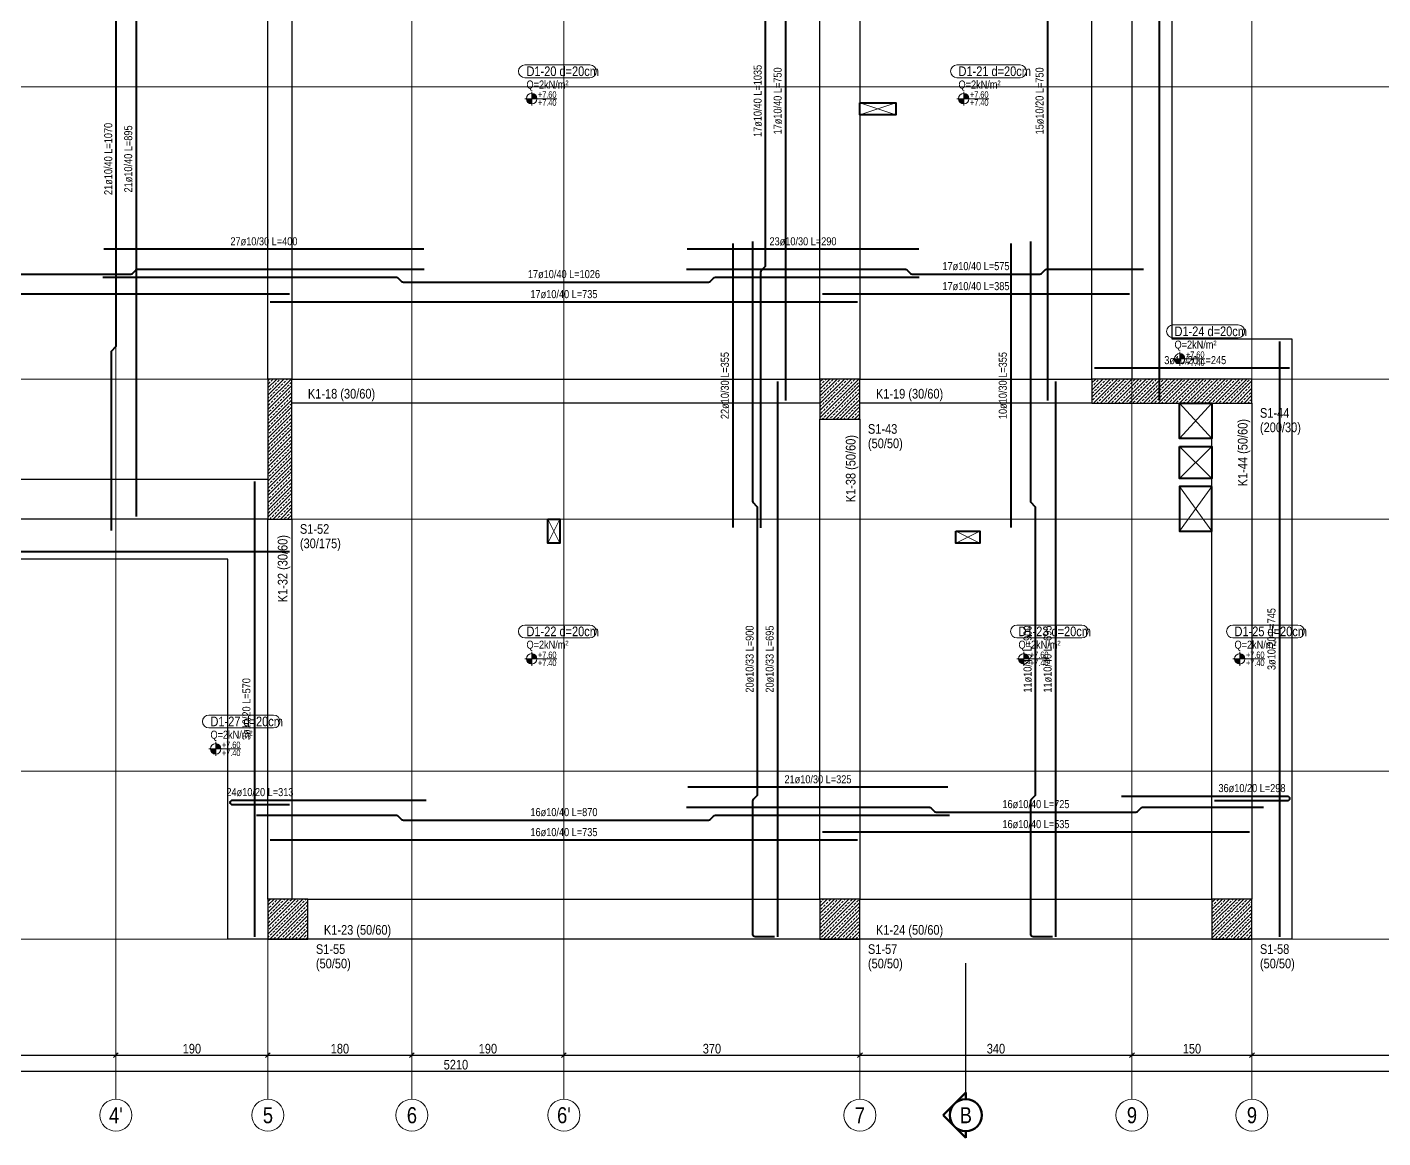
# Model space of a CAD drawing. Header units: millimetres. Extents: x 3025 to 8958, y 626 to 3949.
# Drawn here: x 5569 to 7264, y 626 to 2014 of the extents above; entities that cross this region are included whole.
import ezdxf
from ezdxf.enums import TextEntityAlignment as Align

# ---------------------------------------------------------------- set-up
doc = ezdxf.new("R2010")
doc.units = ezdxf.units.MM
doc.linetypes.add('DASHED', pattern=[0.75, 0.5, -0.25])
for name, color, linetype, lineweight in [('AKS BALONU (BEYKENT)', 7, 'Continuous', 20), ('AKS CIZGISI (BEYKENT)', 252, 'DASHED', 20), ('AKS OLCU (BEYKENT)', 200, 'Continuous', 20), ('AKS YAZISI (BEYKENT)', 3, 'Continuous', 20), ('CIZGI (BEYKENT)', 1, 'Continuous', 20), ('DONATI (BEYKENT)', 4, 'Continuous', 40), ('DONATI YAZISI (BEYKENT)', 3, 'Continuous', 20), ('DOSEME ISMI (BEYKENT)', 9, 'Continuous', 20), ('DOSEME PAFTA (BEYKENT)', 3, 'Continuous', 20), ('DOSEME SINIRI (BEYKENT)', 71, 'Continuous', 30), ('KALIP BOSLUK (BEYKENT)', 30, 'Continuous', 25), ('KESIT (BEYKENT)', 151, 'Continuous', 25), ('KESIT ISMI (BEYKENT)', 6, 'Continuous', 20), ('KIRIS (BEYKENT)', 2, 'Continuous', 30), ('KIRIS ISMI (BEYKENT)', 40, 'Continuous', 20), ('KOLON (BEYKENT)', 3, 'Continuous', 30), ('KOLON ISMI (BEYKENT)', 91, 'Continuous', 20), ('KOT CIZGISI (BEYKENT)', 7, 'Continuous', 20), ('KOT YAZI (BEYKENT)', 7, 'Continuous', 20), ('TARAMA (BEYKENT)', 252, 'Continuous', 20), ('YUK YAZISI (BEYKENT)', 140, 'Continuous', 20)]:
    doc.layers.add(name, color=color, linetype=linetype, lineweight=lineweight)
doc.styles.add('DONATI YAZISI (BEYKENT)', font='')
doc.styles.add('YAZI (BEYKENT)', font='')
doc.styles.get('DONATI YAZISI (BEYKENT)').set_extended_font_data('Bahnschrift Light Condensed')
doc.styles.get('YAZI (BEYKENT)').set_extended_font_data('Bahnschrift Light Condensed')
doc.dimstyles.new('AKS_OLCU', dxfattribs={"dimtxt": 12, "dimasz": 3, "dimexe": 0.18, "dimexo": 3, "dimgap": 2, "dimtad": 1, "dimdec": 0, "dimrnd": 0.5, "dimzin": 12, "dimdsep": 46, "dimtxsty": 'YAZI (BEYKENT)', "dimtsz": 3, "dimcen": 0.09, "dimclrt": 7, "dimadec": 0, "dimazin": 0, "dimtfac": 1, "dimtdec": 4, "dimtix": 1, "dimtmove": 0, "dimatfit": 3, "dimfxl": 1, "dimtolj": 1, "dimtzin": 0, "dimarcsym": 0})
pattern_1 = [(45, (-54321.9005, -11778.6644), (-4.49012806, 4.49012806), []), (45, (-54317.4104, -11778.6644), (-4.49012806, 4.49012806), [3.175, -1.5875])]

# ---------------------------------------------------------------- blocks, each defined once
blk = doc.blocks.new('*D157')
at = {"layer": 'AKS OLCU (BEYKENT)', "color": 0, "lineweight": -2, "transparency": 16777216}
for p, q in [((3496.9, 706.2), (3502.9, 712.2)), ((3499.9, 712.2), (3499.9, 709.3)), ((8706.9, 706.2), (8712.9, 712.2)), ((8709.9, 712.2), (8709.9, 709.3)), ((3499.9, 709.2), (8709.9, 709.2))]:
    blk.add_line(p, q, dxfattribs=at)
at = {"layer": 'Defpoints', "color": 0, "transparency": 16777216}
for p in [(3499.9, 709.2), (8709.9, 709.2), (8709.9, 709.2)]:
    blk.add_point(p, dxfattribs=at)
at = {"layer": 'AKS OLCU (BEYKENT)', "color": 7, "transparency": 16777216, "insert": (6104.9, 717.3), "char_height": 12, "attachment_point": 5, "style": 'YAZI (BEYKENT)'}
blk.add_mtext('\\A1;5210', dxfattribs=at)
blk = doc.blocks.new('*D161')
at = {"layer": 'AKS OLCU (BEYKENT)', "color": 0, "lineweight": -2, "transparency": 16777216}
for p, q in [((5021.9, 726.2), (5027.9, 732.2)), ((5024.9, 732.2), (5024.9, 729.3)), ((5024.9, 729.2), (5679.9, 729.2)), ((5676.9, 726.2), (5682.9, 732.2)), ((5679.9, 732.2), (5679.9, 729.3))]:
    blk.add_line(p, q, dxfattribs=at)
at = {"layer": 'Defpoints', "color": 0, "transparency": 16777216}
for p in [(5024.9, 729.2), (5679.9, 729.2), (5679.9, 729.2)]:
    blk.add_point(p, dxfattribs=at)
at = {"layer": 'AKS OLCU (BEYKENT)', "color": 7, "transparency": 16777216, "insert": (5352.4, 737.2), "char_height": 12, "attachment_point": 5, "style": 'YAZI (BEYKENT)'}
blk.add_mtext('\\A1;655', dxfattribs=at)
blk = doc.blocks.new('*D162')
at = {"layer": 'AKS OLCU (BEYKENT)', "color": 0, "lineweight": -2, "transparency": 16777216}
for p, q in [((5676.9, 726.2), (5682.9, 732.2)), ((5679.9, 732.2), (5679.9, 729.3)), ((5679.9, 729.2), (5869.9, 729.2)), ((5866.9, 726.2), (5872.9, 732.2)), ((5869.9, 732.2), (5869.9, 729.3))]:
    blk.add_line(p, q, dxfattribs=at)
at = {"layer": 'Defpoints', "color": 0, "transparency": 16777216}
for p in [(5679.9, 729.2), (5869.9, 729.2), (5869.9, 729.2)]:
    blk.add_point(p, dxfattribs=at)
at = {"layer": 'AKS OLCU (BEYKENT)', "color": 7, "transparency": 16777216, "insert": (5774.9, 737.3), "char_height": 12, "attachment_point": 5, "style": 'YAZI (BEYKENT)'}
blk.add_mtext('\\A1;190', dxfattribs=at)
blk = doc.blocks.new('*D163')
at = {"layer": 'AKS OLCU (BEYKENT)', "color": 0, "lineweight": -2, "transparency": 16777216}
for p, q in [((5866.9, 726.2), (5872.9, 732.2)), ((5869.9, 732.2), (5869.9, 729.3)), ((5869.9, 729.2), (6049.9, 729.2)), ((6046.9, 726.2), (6052.9, 732.2)), ((6049.9, 732.2), (6049.9, 729.3))]:
    blk.add_line(p, q, dxfattribs=at)
at = {"layer": 'Defpoints', "color": 0, "transparency": 16777216}
for p in [(5869.9, 729.2), (6049.9, 729.2), (6049.9, 729.2)]:
    blk.add_point(p, dxfattribs=at)
at = {"layer": 'AKS OLCU (BEYKENT)', "color": 7, "transparency": 16777216, "insert": (5959.9, 737.3), "char_height": 12, "attachment_point": 5, "style": 'YAZI (BEYKENT)'}
blk.add_mtext('\\A1;180', dxfattribs=at)
blk = doc.blocks.new('*D164')
at = {"layer": 'AKS OLCU (BEYKENT)', "color": 0, "lineweight": -2, "transparency": 16777216}
for p, q in [((6046.9, 726.2), (6052.9, 732.2)), ((6049.9, 732.2), (6049.9, 729.3)), ((6049.9, 729.2), (6239.9, 729.2)), ((6236.9, 726.2), (6242.9, 732.2)), ((6239.9, 732.2), (6239.9, 729.3))]:
    blk.add_line(p, q, dxfattribs=at)
at = {"layer": 'Defpoints', "color": 0, "transparency": 16777216}
for p in [(6049.9, 729.2), (6239.9, 729.2), (6239.9, 729.2)]:
    blk.add_point(p, dxfattribs=at)
at = {"layer": 'AKS OLCU (BEYKENT)', "color": 7, "transparency": 16777216, "insert": (6144.9, 737.3), "char_height": 12, "attachment_point": 5, "style": 'YAZI (BEYKENT)'}
blk.add_mtext('\\A1;190', dxfattribs=at)
blk = doc.blocks.new('*D165')
at = {"layer": 'AKS OLCU (BEYKENT)', "color": 0, "lineweight": -2, "transparency": 16777216}
for p, q in [((6236.9, 726.2), (6242.9, 732.2)), ((6239.9, 732.2), (6239.9, 729.3)), ((6239.9, 729.2), (6609.9, 729.2)), ((6606.9, 726.2), (6612.9, 732.2)), ((6609.9, 732.2), (6609.9, 729.3))]:
    blk.add_line(p, q, dxfattribs=at)
at = {"layer": 'Defpoints', "color": 0, "transparency": 16777216}
for p in [(6239.9, 729.2), (6609.9, 729.2), (6609.9, 729.2)]:
    blk.add_point(p, dxfattribs=at)
at = {"layer": 'AKS OLCU (BEYKENT)', "color": 7, "transparency": 16777216, "insert": (6424.9, 737.3), "char_height": 12, "attachment_point": 5, "style": 'YAZI (BEYKENT)'}
blk.add_mtext('\\A1;370', dxfattribs=at)
blk = doc.blocks.new('*D166')
at = {"layer": 'AKS OLCU (BEYKENT)', "color": 0, "lineweight": -2, "transparency": 16777216}
for p, q in [((6606.9, 726.2), (6612.9, 732.2)), ((6609.9, 732.2), (6609.9, 729.3)), ((6609.9, 729.2), (6949.9, 729.2)), ((6946.9, 726.2), (6952.9, 732.2)), ((6949.9, 732.2), (6949.9, 729.3))]:
    blk.add_line(p, q, dxfattribs=at)
at = {"layer": 'Defpoints', "color": 0, "transparency": 16777216}
for p in [(6609.9, 729.2), (6949.9, 729.2), (6949.9, 729.2)]:
    blk.add_point(p, dxfattribs=at)
at = {"layer": 'AKS OLCU (BEYKENT)', "color": 7, "transparency": 16777216, "insert": (6779.9, 737.3), "char_height": 12, "attachment_point": 5, "style": 'YAZI (BEYKENT)'}
blk.add_mtext('\\A1;340', dxfattribs=at)
blk = doc.blocks.new('*D167')
at = {"layer": 'AKS OLCU (BEYKENT)', "color": 0, "lineweight": -2, "transparency": 16777216}
for p, q in [((6946.9, 726.2), (6952.9, 732.2)), ((6949.9, 732.2), (6949.9, 729.3)), ((6949.9, 729.2), (7099.9, 729.2)), ((7096.9, 726.2), (7102.9, 732.2)), ((7099.9, 732.2), (7099.9, 729.3))]:
    blk.add_line(p, q, dxfattribs=at)
at = {"layer": 'Defpoints', "color": 0, "transparency": 16777216}
for p in [(6949.9, 729.2), (7099.9, 729.2), (7099.9, 729.2)]:
    blk.add_point(p, dxfattribs=at)
at = {"layer": 'AKS OLCU (BEYKENT)', "color": 7, "transparency": 16777216, "insert": (7024.9, 737.3), "char_height": 12, "attachment_point": 5, "style": 'YAZI (BEYKENT)'}
blk.add_mtext('\\A1;150', dxfattribs=at)
blk = doc.blocks.new('*D168')
at = {"layer": 'AKS OLCU (BEYKENT)', "color": 0, "lineweight": -2, "transparency": 16777216}
for p, q in [((7096.9, 726.2), (7102.9, 732.2)), ((7099.9, 732.2), (7099.9, 729.3)), ((7099.9, 729.2), (7574.9, 729.2)), ((7571.9, 726.2), (7577.9, 732.2)), ((7574.9, 732.2), (7574.9, 729.3))]:
    blk.add_line(p, q, dxfattribs=at)
at = {"layer": 'Defpoints', "color": 0, "transparency": 16777216}
for p in [(7099.9, 729.2), (7574.9, 729.2), (7574.9, 729.2)]:
    blk.add_point(p, dxfattribs=at)
at = {"layer": 'AKS OLCU (BEYKENT)', "color": 7, "transparency": 16777216, "insert": (7337.4, 737.2), "char_height": 12, "attachment_point": 5, "style": 'YAZI (BEYKENT)'}
blk.add_mtext('\\A1;475', dxfattribs=at)

msp = doc.modelspace()

# ---------------------------------------------------------------- hatches: boundary and pattern name
at = {"layer": 'KOT CIZGISI (BEYKENT)', "true_color": 0x000000}
h = msp.add_hatch(color=18, dxfattribs=at)
h.dxf.hatch_style = 1
h.paths.add_polyline_path([(6199.6, 1924.5), (6193.1, 1924.5, 0.414214), (6199.6, 1918)])
h = msp.add_hatch(color=18, dxfattribs=at)
h.dxf.hatch_style = 1
h.paths.add_polyline_path([(6199.6, 1931), (6199.6, 1924.5), (6206.2, 1924.5, 0.414214)])
h = msp.add_hatch(color=18, dxfattribs=at)
h.dxf.hatch_style = 1
h.paths.add_polyline_path([(6739.6, 1924.5), (6733.1, 1924.5, 0.414214), (6739.6, 1918)])
h = msp.add_hatch(color=18, dxfattribs=at)
h.dxf.hatch_style = 1
h.paths.add_polyline_path([(6739.6, 1931), (6739.6, 1924.5), (6746.2, 1924.5, 0.414214)])
h = msp.add_hatch(color=18, dxfattribs=at)
h.dxf.hatch_style = 1
h.paths.add_polyline_path([(7009.6, 1599.5), (7003.1, 1599.5, 0.414214), (7009.6, 1593)])
h = msp.add_hatch(color=18, dxfattribs=at)
h.dxf.hatch_style = 1
h.paths.add_polyline_path([(7009.6, 1606), (7009.6, 1599.5), (7016.2, 1599.5, 0.414214)])
h = msp.add_hatch(color=18, dxfattribs=at)
h.dxf.hatch_style = 1
h.paths.add_polyline_path([(6199.6, 1224.5), (6193.1, 1224.5, 0.414214), (6199.6, 1218)])
h = msp.add_hatch(color=18, dxfattribs=at)
h.dxf.hatch_style = 1
h.paths.add_polyline_path([(6199.6, 1231), (6199.6, 1224.5), (6206.2, 1224.5, 0.414214)])
h = msp.add_hatch(color=18, dxfattribs=at)
h.dxf.hatch_style = 1
h.paths.add_polyline_path([(6814.6, 1224.5), (6808.1, 1224.5, 0.414214), (6814.6, 1218)])
h = msp.add_hatch(color=18, dxfattribs=at)
h.dxf.hatch_style = 1
h.paths.add_polyline_path([(6814.6, 1231), (6814.6, 1224.5), (6821.2, 1224.5, 0.414214)])
h = msp.add_hatch(color=18, dxfattribs=at)
h.dxf.hatch_style = 1
h.paths.add_polyline_path([(7084.6, 1224.5), (7078.1, 1224.5, 0.414214), (7084.6, 1218)])
h = msp.add_hatch(color=18, dxfattribs=at)
h.dxf.hatch_style = 1
h.paths.add_polyline_path([(7084.6, 1231), (7084.6, 1224.5), (7091.2, 1224.5, 0.414214)])
h = msp.add_hatch(color=18, dxfattribs=at)
h.dxf.hatch_style = 1
h.paths.add_polyline_path([(5804.6, 1118.5), (5804.6, 1112), (5811.2, 1112, 0.414214)])
h = msp.add_hatch(color=18, dxfattribs=at)
h.dxf.hatch_style = 1
h.paths.add_polyline_path([(5804.6, 1112), (5798.1, 1112, 0.414214), (5804.6, 1105.5)])
at = {"layer": 'TARAMA (BEYKENT)'}
h = msp.add_hatch(dxfattribs=at)
h.set_pattern_fill('ANSI33', color=256, style=0)
h.set_pattern_definition(pattern_1)
h.paths.add_polyline_path([(5869.9, 1399.2), (5899.9, 1399.2), (5899.9, 1574.2), (5869.9, 1574.2)], flags=16)
h = msp.add_hatch(dxfattribs=at)
h.set_pattern_fill('ANSI33', color=256, style=0)
h.set_pattern_definition(pattern_1)
h.paths.add_polyline_path([(6559.9, 1524.2), (6609.9, 1524.2), (6609.9, 1574.2), (6559.9, 1574.2)], flags=16)
h = msp.add_hatch(dxfattribs=at)
h.set_pattern_fill('ANSI33', color=256, style=0)
h.set_pattern_definition(pattern_1)
h.paths.add_polyline_path([(6899.9, 1544.2), (7099.9, 1544.2), (7099.9, 1574.2), (6899.9, 1574.2)], flags=16)
h = msp.add_hatch(dxfattribs=at)
h.set_pattern_fill('ANSI33', color=256, style=0)
h.set_pattern_definition(pattern_1)
h.paths.add_polyline_path([(5869.9, 874.2), (5919.9, 874.2), (5919.9, 924.2), (5869.9, 924.2)], flags=16)
h = msp.add_hatch(dxfattribs=at)
h.set_pattern_fill('ANSI33', color=256, style=0)
h.set_pattern_definition(pattern_1)
h.paths.add_polyline_path([(6559.9, 874.2), (6609.9, 874.2), (6609.9, 924.2), (6559.9, 924.2)], flags=16)
h = msp.add_hatch(dxfattribs=at)
h.set_pattern_fill('ANSI33', color=256, style=0)
h.set_pattern_definition(pattern_1)
h.paths.add_polyline_path([(7049.9, 874.2), (7099.9, 874.2), (7099.9, 924.2), (7049.9, 924.2)], flags=16)

# ---------------------------------------------------------------- linework, layer by layer
at = {"layer": 'AKS BALONU (BEYKENT)'}
for centre in [(5679.9, 654.2), (5869.9, 654.2), (6049.9, 654.2), (6239.9, 654.2), (6609.9, 654.2), (6949.9, 654.2), (7099.9, 654.2)]:
    msp.add_circle(centre, 20, dxfattribs=at)
at = {"layer": 'AKS CIZGISI (BEYKENT)'}
for p, q in [((5679.9, 674.2), (5679.9, 3674.2)), ((5869.9, 674.2), (5869.9, 3674.2)), ((6049.9, 674.2), (6049.9, 3674.2)), ((6239.9, 674.2), (6239.9, 3674.2)), ((6609.9, 674.2), (6609.9, 3674.2)), ((6949.9, 674.2), (6949.9, 3674.2)), ((7099.9, 674.2), (7099.9, 3674.2)), ((3299.9, 1939.2), (8909.9, 1939.2)), ((3299.9, 1574.2), (8909.9, 1574.2)), ((3299.9, 1399.2), (8909.9, 1399.2)), ((3299.9, 1084.2), (8909.9, 1084.2)), ((3299.9, 874.2), (8909.9, 874.2))]:
    msp.add_line(p, q, dxfattribs=at)
at = {"layer": 'CIZGI (BEYKENT)'}
for p, q in [((6609.9, 1904.2), (6654.9, 1919.2)), ((6609.9, 1919.2), (6654.9, 1904.2)), ((7009.5, 1544.2), (7049.9, 1500)), ((7009.5, 1500), (7049.9, 1544.2)), ((7009.5, 1450), (7049.9, 1490)), ((7009.5, 1490), (7049.9, 1450)), ((7009.5, 1384.2), (7049.9, 1440)), ((7009.5, 1440), (7049.9, 1384.2)), ((6219.9, 1369.2), (6234.9, 1399.2)), ((6219.9, 1399.2), (6234.9, 1369.2)), ((6729.9, 1369.2), (6759.9, 1384.2)), ((6729.9, 1384.2), (6759.9, 1369.2))]:
    msp.add_line(p, q, dxfattribs=at)
at = {"layer": 'DONATI (BEYKENT)'}
for points in [[(6984.1, 2801.2), (6984.1, 1547.2)], [(5705.3, 2296.2), (5705.3, 1402.2)], [(6517, 2296.2), (6517, 1547.2)], [(6844.4, 2296.2), (6844.4, 1547.2)], [(6064.9, 1736.3), (5664.9, 1736.3)], [(6683.4, 1736.3), (6393.9, 1736.3)], [(6451, 1743.4), (6451, 1388.7)], [(6798.4, 1743.4), (6798.4, 1388.7)], [(5896.9, 1680.3), (5002.9, 1680.3)], [(6946.9, 1680.3), (6562.9, 1680.3)], [(6606.9, 1670.3), (5872.9, 1670.3)], [(7134.3, 1621.2), (7134.3, 877.2)], [(7146.9, 1587.8), (6902.9, 1587.8)], [(6507, 1571.2), (6507, 877.2)], [(6854.4, 1571.2), (6854.4, 877.2)], [(5853, 1446.2), (5853, 877.2)], [(5896.9, 1358.4), (4728.7, 1358.4)], [(6719.9, 1064), (6394.9, 1064)], [(7096.9, 1008), (6562.9, 1008)], [(6606.9, 998), (5872.9, 998)]]:
    msp.add_lwpolyline(points, dxfattribs=at)
for points in [[(5674.3, 1384.9), (5674.3, 1607.9, -0.198912), (5675.2, 1610), (5679.4, 1614.3, 0.198912), (5680.3, 1616.4), (5680.3, 2081.9, 0.198912), (5679.4, 2084), (5675.2, 2088.3, -0.198912), (5674.3, 2090.4), (5674.3, 2451.2)], [(6486, 1388.2), (6486, 1707.9, -0.198912), (6486.9, 1710), (6491.1, 1714.3, 0.198912), (6492, 1716.4), (6492, 2106.9, 0.198912), (6491.1, 2109), (6486.9, 2113.3, -0.198912), (6486, 2115.4), (6486, 2418.9)], [(6503.2, 877.2), (6479, 877.2, -0.414214), (6476, 880.2), (6476, 1046.9, -0.198912), (6476.9, 1049), (6481.1, 1053.3, 0.198912), (6482, 1055.4), (6482, 1412.9, 0.198912), (6481.1, 1415), (6476.9, 1419.3, -0.198912), (6476, 1421.4), (6476, 1745.9)], [(6850.6, 877.2), (6826.4, 877.2, -0.414214), (6823.4, 880.2), (6823.4, 1046.9, -0.198912), (6824.3, 1049), (6828.6, 1053.3, 0.198912), (6829.4, 1055.4), (6829.4, 1412.9, 0.198912), (6828.6, 1415), (6824.3, 1419.3, -0.198912), (6823.4, 1421.4), (6823.4, 1745.9)], [(4849.4, 1711.3), (5212.7, 1711.3, -0.198912), (5214.8, 1710.4), (5219, 1706.2, 0.198912), (5221.2, 1705.3), (5698.7, 1705.3, 0.198912), (5700.8, 1706.2), (5705, 1710.4, -0.198912), (5707.2, 1711.3), (6065.4, 1711.3)], [(5663.4, 1701.3), (6030.7, 1701.3, -0.198912), (6032.8, 1700.4), (6037, 1696.2, 0.198912), (6039.2, 1695.3), (6420.7, 1695.3, 0.198912), (6422.8, 1696.2), (6427, 1700.4, -0.198912), (6429.2, 1701.3), (6683.9, 1701.3)], [(6392.9, 1711.3), (6666.7, 1711.3, -0.198912), (6668.8, 1710.4), (6673, 1706.2, 0.198912), (6675.2, 1705.3), (6834.7, 1705.3, 0.198912), (6836.8, 1706.2), (6841, 1710.4, -0.198912), (6843.2, 1711.3), (6964.2, 1711.3)], [(6936.9, 1053), (7143.9, 1053, -0.414214), (7146.9, 1050), (7146.9, 1050, -0.414214), (7143.9, 1047), (7052.9, 1047)], [(5896.9, 1042), (5825.9, 1042, -0.414214), (5822.9, 1045), (5822.9, 1045, -0.414214), (5825.9, 1048), (6067.9, 1048)], [(6392.9, 1039), (6696.7, 1039, -0.198912), (6698.8, 1038.1), (6703, 1033.8, 0.198912), (6705.2, 1033), (6954.7, 1033, 0.198912), (6956.8, 1033.8), (6961, 1038.1, -0.198912), (6963.2, 1039), (7114.2, 1039)], [(5855.7, 1029), (6030.7, 1029, -0.198912), (6032.8, 1028.1), (6037, 1023.8, 0.198912), (6039.2, 1023), (6420.7, 1023, 0.198912), (6422.8, 1023.8), (6427, 1028.1, -0.198912), (6429.2, 1029), (6721.9, 1029)]]:
    msp.add_lwpolyline(points, format="xyb", dxfattribs=at)
at = {"layer": 'DOSEME PAFTA (BEYKENT)'}
for points in [[(6191.1, 1966.7), (6272.4, 1966.7, -1), (6272.4, 1950.7), (6191.1, 1950.7, -1)], [(6731.1, 1966.7), (6810, 1966.7, -1), (6810, 1950.7), (6731.1, 1950.7, -1)], [(7001.1, 1641.7), (7082.7, 1641.7, -1), (7082.7, 1625.7), (7001.1, 1625.7, -1)], [(6191.1, 1266.7), (6272.2, 1266.7, -1), (6272.2, 1250.7), (6191.1, 1250.7, -1)], [(6806.1, 1266.7), (6887.1, 1266.7, -1), (6887.1, 1250.7), (6806.1, 1250.7, -1)], [(7076.1, 1266.7), (7157.3, 1266.7, -1), (7157.3, 1250.7), (7076.1, 1250.7, -1)], [(5796.1, 1154.2), (5876.9, 1154.2, -1), (5876.9, 1138.2), (5796.1, 1138.2, -1)]]:
    msp.add_lwpolyline(points, format="xyb", close=True, dxfattribs=at)
at = {"layer": 'DOSEME SINIRI (BEYKENT)'}
msp.add_lwpolyline([(5819.9, 874.2), (5819.9, 1349.2), (3499.9, 1349.2), (3499.9, 2999.2), (5819.9, 2999.2), (5819.9, 3474.2), (7149.9, 3474.2), (7149.9, 2724.2), (6999.9, 2724.2), (6999.9, 1624.2), (7149.9, 1624.2), (7149.9, 874.2)], close=True, dxfattribs=at)
at = {"layer": 'KALIP BOSLUK (BEYKENT)', "lineweight": 40}
for points in [[(6609.9, 1919.2), (6654.9, 1919.2), (6654.9, 1904.2), (6609.9, 1904.2)], [(7009.5, 1544.2), (7049.9, 1544.2), (7049.9, 1500), (7009.5, 1500)], [(7009.5, 1490), (7049.9, 1490), (7049.9, 1450), (7009.5, 1450)], [(7049.9, 1440), (7009.5, 1440), (7009.5, 1384.2), (7049.9, 1384.2)], [(6219.9, 1399.2), (6234.9, 1399.2), (6234.9, 1369.2), (6219.9, 1369.2)], [(6729.9, 1384.2), (6759.9, 1384.2), (6759.9, 1369.2), (6729.9, 1369.2)]]:
    msp.add_lwpolyline(points, close=True, dxfattribs=at)
at = {"layer": 'KESIT (BEYKENT)', "linetype": 'DASHED'}
msp.add_lwpolyline([(6742.2, 674.2), (6742.2, 844.2)], dxfattribs=at)
at = {"layer": 'KESIT (BEYKENT)', "lineweight": 60}
for points in [[(6742.2, 682.5), (6713.9, 654.2)], [(6742.2, 674.2), (6742.2, 682.5)], [(6713.9, 654.2), (6742.2, 625.9)], [(6742.2, 625.9), (6742.2, 634.2)]]:
    msp.add_lwpolyline(points, dxfattribs=at)
msp.add_circle((6742.2, 654.2), 20, dxfattribs=at)
at = {"layer": 'KIRIS (BEYKENT)'}
for p, q in [((5869.9, 1574.2), (5869.9, 2249.2)), ((5899.9, 2249.2), (5899.9, 1574.2)), ((6559.9, 1574.2), (6559.9, 2249.2)), ((6609.9, 2249.2), (6609.9, 1574.2)), ((6899.9, 1574.2), (6899.9, 2249.2)), ((6949.9, 2249.2), (6949.9, 1574.2)), ((5899.9, 1574.2), (6559.9, 1574.2)), ((6609.9, 1574.2), (6899.9, 1574.2)), ((6559.9, 1544.2), (5899.9, 1544.2)), ((6899.9, 1544.2), (6609.9, 1544.2)), ((7049.9, 924.2), (7049.9, 1544.2)), ((7099.9, 1544.2), (7099.9, 924.2)), ((6559.9, 924.2), (6559.9, 1524.2)), ((6609.9, 1524.2), (6609.9, 924.2)), ((5049.9, 1449.2), (5869.9, 1449.2)), ((5869.9, 1399.2), (5049.9, 1399.2)), ((5869.9, 924.2), (5869.9, 1399.2)), ((5899.9, 1399.2), (5899.9, 924.2)), ((5919.9, 924.2), (6559.9, 924.2)), ((6609.9, 924.2), (7049.9, 924.2)), ((6559.9, 874.2), (5919.9, 874.2)), ((7049.9, 874.2), (6609.9, 874.2))]:
    msp.add_line(p, q, dxfattribs=at)
at = {"layer": 'KOLON (BEYKENT)'}
for points in [[(5869.9, 1399.2), (5899.9, 1399.2), (5899.9, 1574.2), (5869.9, 1574.2)], [(6559.9, 1524.2), (6609.9, 1524.2), (6609.9, 1574.2), (6559.9, 1574.2)], [(6899.9, 1544.2), (7099.9, 1544.2), (7099.9, 1574.2), (6899.9, 1574.2)], [(5869.9, 874.2), (5919.9, 874.2), (5919.9, 924.2), (5869.9, 924.2)], [(6559.9, 874.2), (6609.9, 874.2), (6609.9, 924.2), (6559.9, 924.2)], [(7049.9, 874.2), (7099.9, 874.2), (7099.9, 924.2), (7049.9, 924.2)]]:
    msp.add_lwpolyline(points, close=True, dxfattribs=at)
at = {"layer": 'KOT CIZGISI (BEYKENT)'}
for p, q in [((6199.6, 1933.2), (6199.6, 1915.8)), ((6739.6, 1933.2), (6739.6, 1915.8)), ((6190.9, 1924.5), (6230.9, 1924.5)), ((6730.9, 1924.5), (6770.9, 1924.5)), ((7000.9, 1599.5), (7040.9, 1599.5)), ((7009.6, 1608.2), (7009.6, 1590.8)), ((6190.9, 1224.5), (6230.9, 1224.5)), ((6199.6, 1233.2), (6199.6, 1215.8)), ((6805.9, 1224.5), (6845.9, 1224.5)), ((6814.6, 1233.2), (6814.6, 1215.8)), ((7075.9, 1224.5), (7115.9, 1224.5)), ((7084.6, 1233.2), (7084.6, 1215.8)), ((5804.6, 1120.7), (5804.6, 1103.3)), ((5795.9, 1112), (5835.9, 1112))]:
    msp.add_line(p, q, dxfattribs=at)
for centre in [(6199.6, 1924.5), (6739.6, 1924.5), (7009.6, 1599.5), (6199.6, 1224.5), (6814.6, 1224.5), (7084.6, 1224.5), (5804.6, 1112)]:
    msp.add_circle(centre, 6.52, dxfattribs=at)

# ---------------------------------------------------------------- texts
at = {"layer": 'AKS YAZISI (BEYKENT)', "style": 'YAZI (BEYKENT)'}
for s, p in [("4'", (5679.9, 654.2)), ('5', (5869.9, 654.2)), ('6', (6049.9, 654.2)), ("6'", (6239.9, 654.2)), ('7', (6609.9, 654.2)), ('9', (6949.9, 654.2)), ('9', (7099.9, 654.2))]:
    msp.add_text(s, height=20, dxfattribs=at).set_placement(p, align=Align.MIDDLE_CENTER)
at = {"layer": 'DONATI YAZISI (BEYKENT)', "style": 'DONATI YAZISI (BEYKENT)'}
for s, p in [('17ø10/40 L=1035', (6482, 1921.7)), ('17ø10/40 L=750', (6507, 1921.7)), ('15ø10/20 L=750', (6834.4, 1921.7)), ('21ø10/40 L=1070', (5670.3, 1849.2)), ('21ø10/40 L=895', (5695.3, 1849.2)), ('22ø10/30 L=355', (6441, 1566)), ('10ø10/30 L=355', (6788.4, 1566)), ('3ø10/20 L=745', (7124.3, 1249.2)), ('20ø10/33 L=900', (6472, 1224.2)), ('20ø10/33 L=695', (6497, 1224.2)), ('11ø10/40 L=900', (6819.4, 1224.2)), ('11ø10/40 L=695', (6844.4, 1224.2)), ('3ø10/20 L=570', (5843, 1161.7))]:
    msp.add_text(s, height=10, rotation=90, dxfattribs=at).set_placement(p, align=Align.MIDDLE_CENTER)
for s, p in [('27ø10/30 L=400', (5864.9, 1746.3)), ('23ø10/30 L=290', (6538.7, 1746.3)), ('17ø10/40 L=575', (6754.9, 1715.3)), ('17ø10/40 L=1026', (6239.9, 1705.3)), ('17ø10/40 L=385', (6754.9, 1690.3)), ('17ø10/40 L=735', (6239.9, 1680.3)), ('3ø10/20 L=245', (7029, 1597.8)), ('21ø10/30 L=325', (6557.4, 1074)), ('36ø10/20 L=298', (7099.9, 1063)), ('24ø10/20 L=313', (5859.9, 1058)), ('16ø10/40 L=870', (6239.9, 1033)), ('16ø10/40 L=725', (6829.9, 1043)), ('16ø10/40 L=535', (6829.9, 1018)), ('16ø10/40 L=735', (6239.9, 1008))]:
    msp.add_text(s, height=10, dxfattribs=at).set_placement(p, align=Align.MIDDLE_CENTER)
at = {"layer": 'DOSEME ISMI (BEYKENT)', "style": 'YAZI (BEYKENT)'}
for s, p in [('D1-20 d=20cm', (6193.1, 1949.2)), ('D1-21 d=20cm', (6733.1, 1949.2)), ('D1-24 d=20cm', (7003.1, 1624.2)), ('D1-22 d=20cm', (6193.1, 1249.2)), ('D1-23 d=20cm', (6808.1, 1249.2)), ('D1-25 d=20cm', (7078.1, 1249.2)), ('D1-27 d=20cm', (5798.1, 1136.7))]:
    msp.add_text(s, height=12, dxfattribs=at).set_placement(p, align=Align.BOTTOM_LEFT)
at = {"layer": 'KESIT ISMI (BEYKENT)', "lineweight": 20, "style": 'YAZI (BEYKENT)'}
msp.add_text('B', height=20, dxfattribs=at).set_placement((6742.2, 654.2), align=Align.MIDDLE_CENTER)
at = {"layer": 'KIRIS ISMI (BEYKENT)', "style": 'YAZI (BEYKENT)'}
for s, p in [('K1-18 (30/60)', (5919.9, 1546.2)), ('K1-19 (30/60)', (6629.9, 1546.2)), ('K1-23 (50/60)', (5939.9, 876.2)), ('K1-24 (50/60)', (6629.9, 876.2))]:
    msp.add_text(s, height=12, dxfattribs=at).set_placement(p, align=Align.BOTTOM_LEFT)
for s, p in [('K1-44 (50/60)', (7097.9, 1524.2)), ('K1-38 (50/60)', (6607.9, 1504.2)), ('K1-32 (30/60)', (5897.9, 1379.2))]:
    msp.add_text(s, height=12, rotation=90, dxfattribs=at).set_placement(p, align=Align.BOTTOM_RIGHT)
at = {"layer": 'KOLON ISMI (BEYKENT)', "style": 'YAZI (BEYKENT)'}
for s, p in [('S1-44', (7109.9, 1522.2)), ('S1-43', (6619.9, 1502.2)), ('(200/30)', (7109.9, 1504.2)), ('(50/50)', (6619.9, 1484.2)), ('S1-52', (5909.9, 1377.2)), ('(30/175)', (5909.9, 1359.2)), ('S1-55', (5929.9, 852.2)), ('S1-57', (6619.9, 852.2)), ('S1-58', (7109.9, 852.2)), ('(50/50)', (5929.9, 834.2)), ('(50/50)', (6619.9, 834.2)), ('(50/50)', (7109.9, 834.2))]:
    msp.add_text(s, height=12, dxfattribs=at).set_placement(p, align=Align.BOTTOM_LEFT)
at = {"layer": 'KOT YAZI (BEYKENT)', "style": 'YAZI (BEYKENT)'}
for s, p in [('+7.60', (6207.4, 1923.2)), ('+7.60', (6747.4, 1923.2)), ('+7.40', (6207.4, 1913.2)), ('+7.40', (6747.4, 1913.2)), ('+7.60', (7017.4, 1598.2)), ('+7.40', (7017.4, 1588.2)), ('+7.60', (6207.4, 1223.2)), ('+7.40', (6207.4, 1213.2)), ('+7.60', (6822.4, 1223.2)), ('+7.40', (6822.4, 1213.2)), ('+7.60', (7092.4, 1223.2)), ('+7.40', (7092.4, 1213.2)), ('+7.60', (5812.4, 1110.7)), ('+7.40', (5812.4, 1100.7))]:
    msp.add_text(s, height=8, dxfattribs=at).set_placement(p, align=Align.BOTTOM_LEFT)
at = {"layer": 'YUK YAZISI (BEYKENT)', "style": 'YAZI (BEYKENT)'}
for p in [(6193.1, 1934.2), (6733.1, 1934.2), (7003.1, 1609.2), (6193.1, 1234.2), (6808.1, 1234.2), (7078.1, 1234.2), (5798.1, 1121.7)]:
    msp.add_text('Q=2kN/m²', height=10, dxfattribs=at).set_placement(p, align=Align.BOTTOM_LEFT)

# ---------------------------------------------------------------- dimensions: what is measured, and where the dimension line sits
at = {"layer": 'AKS OLCU (BEYKENT)'}
for p1, p2, picture, middle in [((5024.9, 729.2), (5679.9, 729.2), '*D161', (5352.4, 737.2)), ((5679.9, 729.2), (5869.9, 729.2), '*D162', (5774.9, 737.3)), ((5869.9, 729.2), (6049.9, 729.2), '*D163', (5959.9, 737.3)), ((6049.9, 729.2), (6239.9, 729.2), '*D164', (6144.9, 737.3)), ((6239.9, 729.2), (6609.9, 729.2), '*D165', (6424.9, 737.3)), ((6609.9, 729.2), (6949.9, 729.2), '*D166', (6779.9, 737.3)), ((6949.9, 729.2), (7099.9, 729.2), '*D167', (7024.9, 737.3)), ((7099.9, 729.2), (7574.9, 729.2), '*D168', (7337.4, 737.2)), ((3499.9, 709.2), (8709.9, 709.2), '*D157', (6104.9, 717.3))]:
    dim = msp.add_aligned_dim(p1=p1, p2=p2, distance=0, dimstyle='AKS_OLCU', dxfattribs=at)
    dim.commit()
    dim.dimension.update_dxf_attribs({"geometry": picture, "text_midpoint": middle})

doc.saveas('drawing.dxf')
